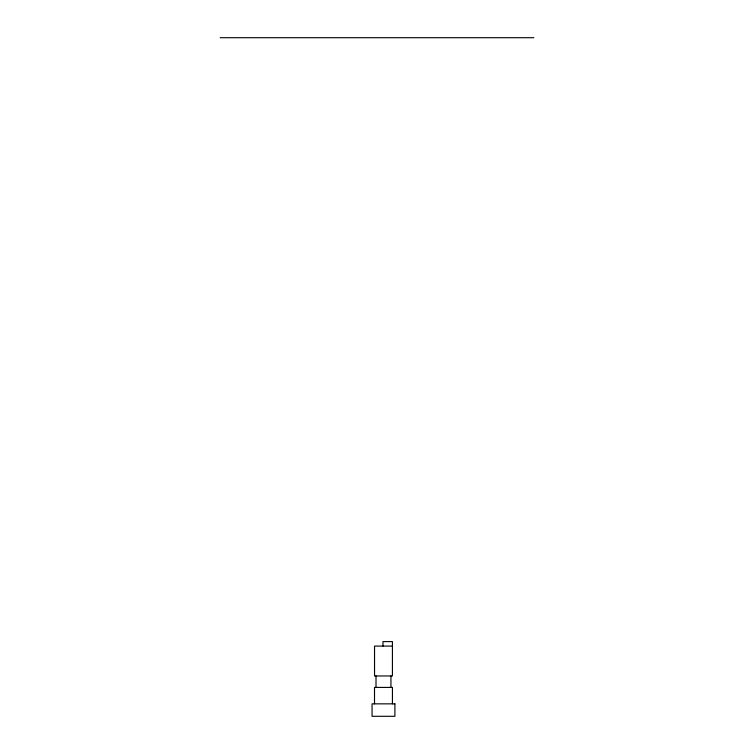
<?xml version="1.0" encoding="UTF-8"?>
<svg xmlns="http://www.w3.org/2000/svg" width="754" height="754" viewBox="0 0 754 754"><rect width="100%" height="100%" fill="white"/><g stroke="black" fill="none" stroke-linecap="round" stroke-linejoin="round"><path stroke-width="1.13" d="M220.168 37.7L533.832 37.7M392.419 646.084L374.54 646.084L374.54 675.961L392.419 675.961L392.419 641.607L382.975 641.607L382.975 646.084M392.438 703.85L392.438 687.422L374.512 687.422L374.512 703.85M390.949 675.961L390.949 687.422M376.01 675.961L376.01 687.422M394.908 703.85L372.052 703.85L372.052 716.3L394.908 716.3L394.908 703.85"/></g></svg>
